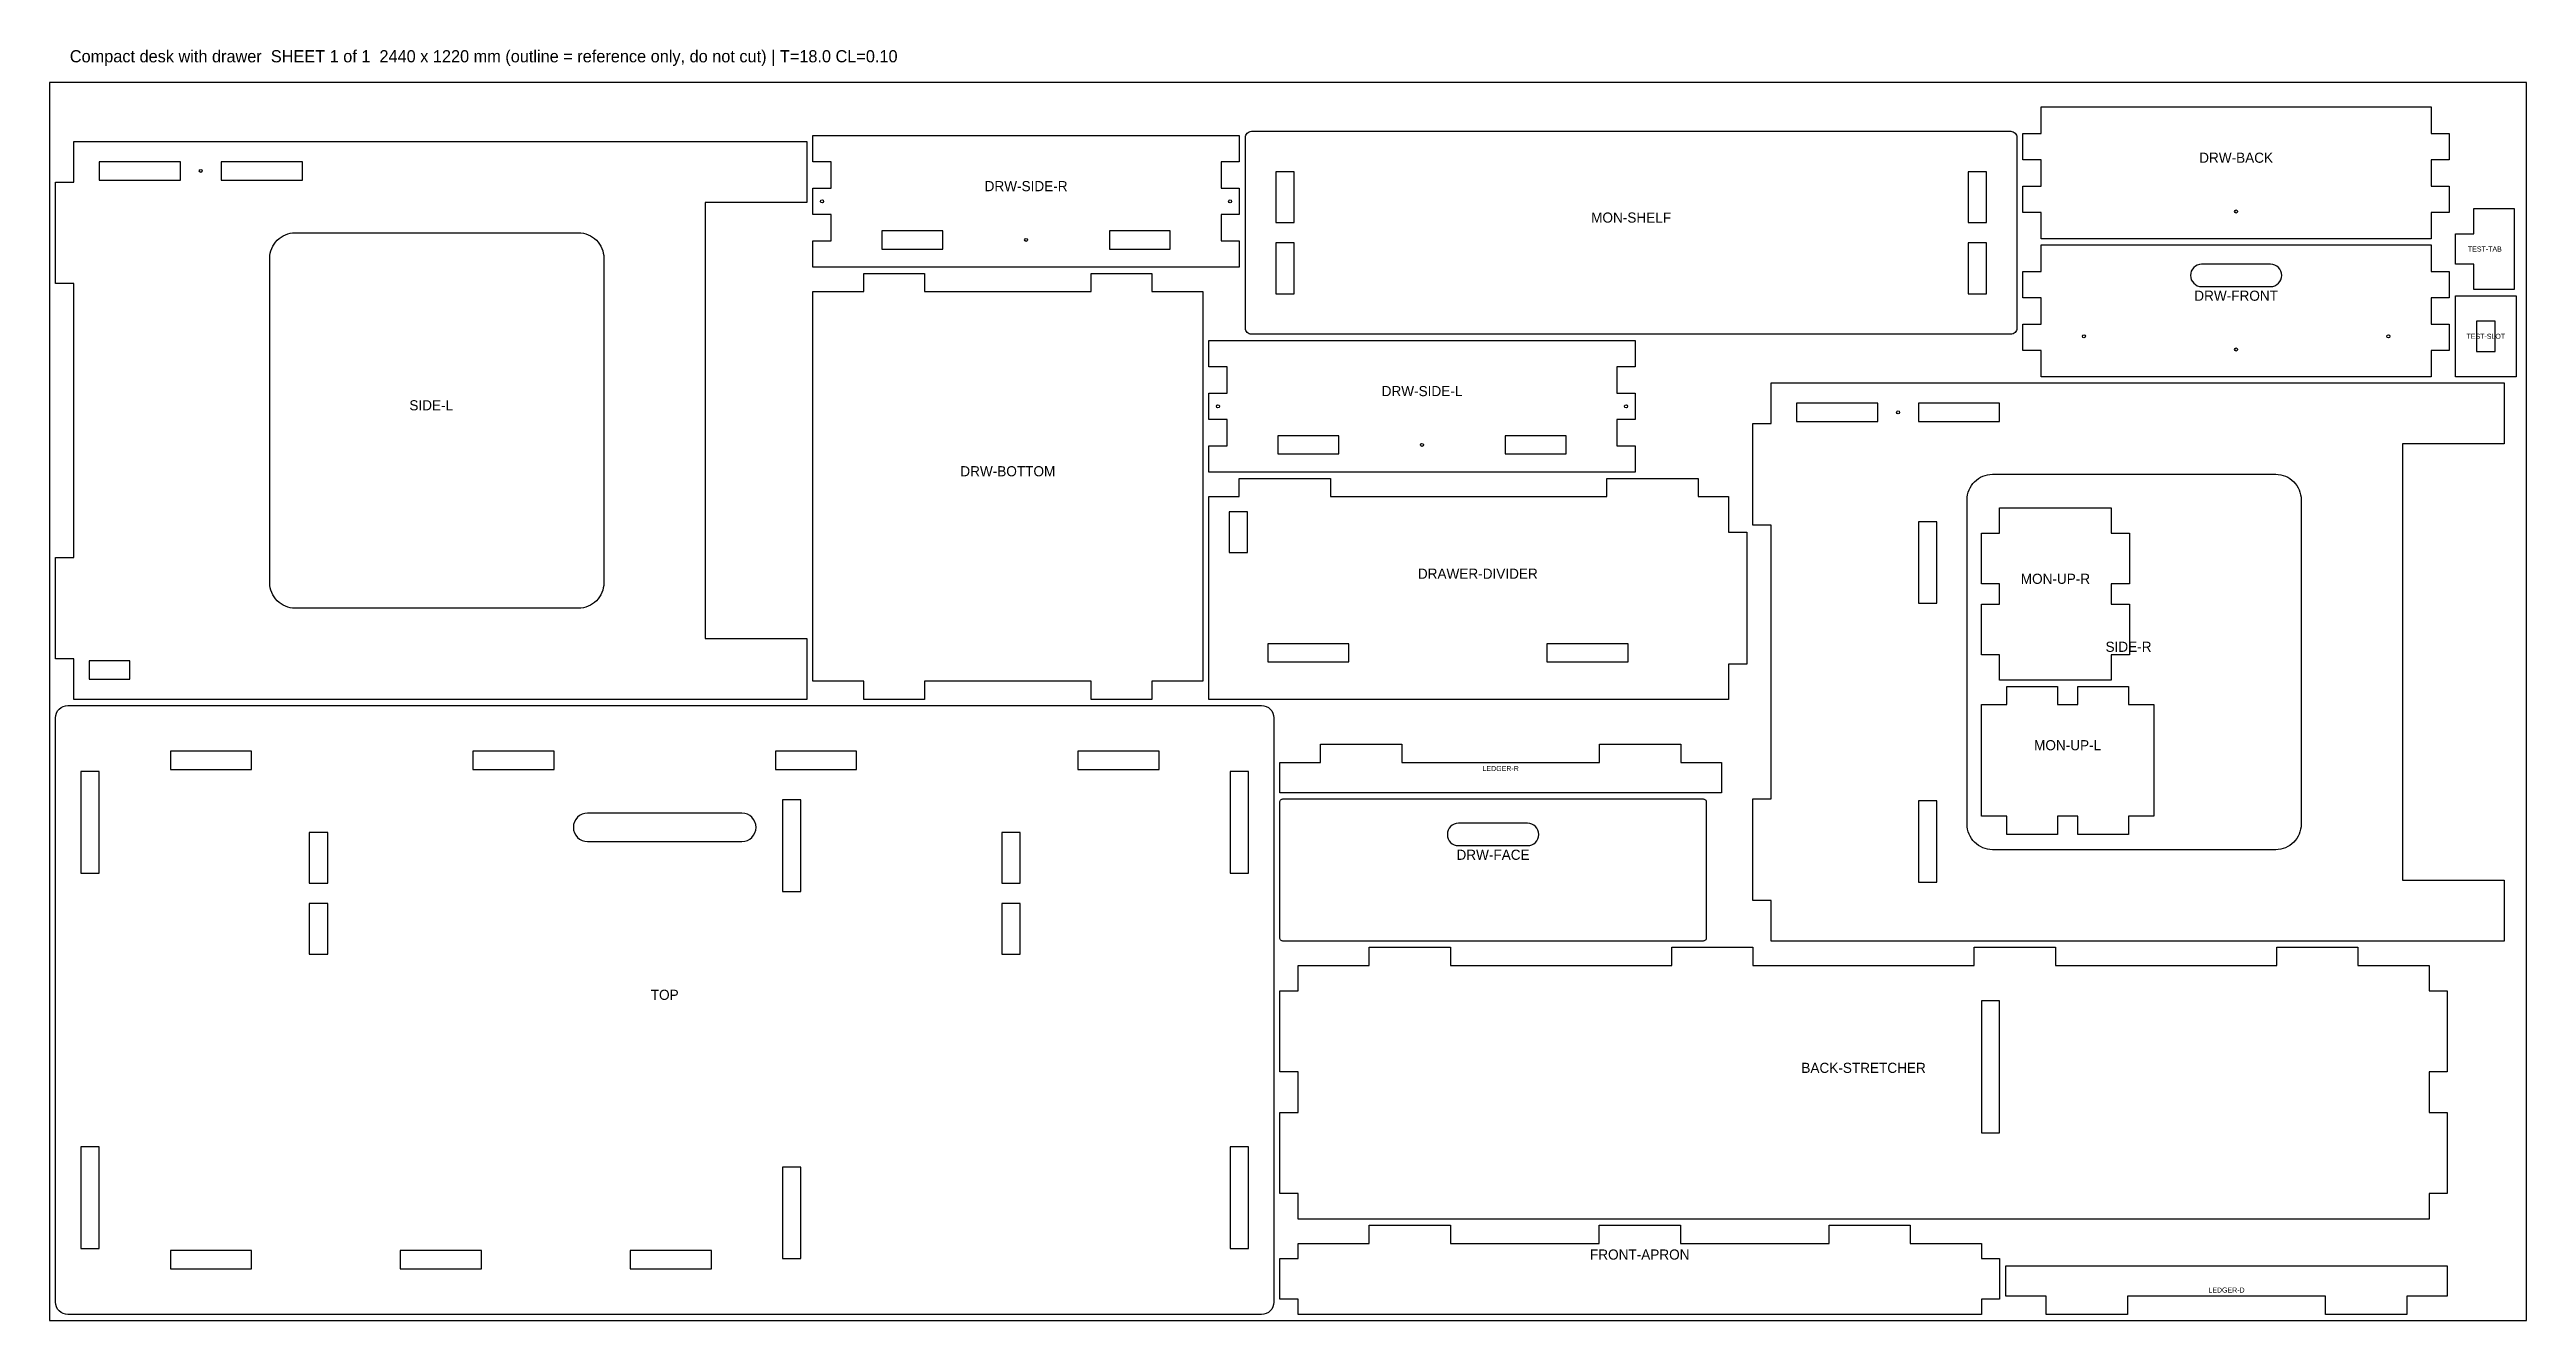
# Model space of a CAD drawing. Header units: millimetres. Extents: x 0 to 2440, y 0 to 1253.
import ezdxf
from ezdxf.enums import TextEntityAlignment as Align

# ---------------------------------------------------------------- set-up
doc = ezdxf.new("R2010")
doc.units = ezdxf.units.MM
doc.layers.add('CUT', color=1, linetype='Continuous')
doc.layers.add('LABELS', color=5, linetype='Continuous')

msp = doc.modelspace()

# ---------------------------------------------------------------- linework, layer by layer
at = {"layer": 'CUT'}
for points in [[(1962, 1066), (1962, 1092), (1944, 1092), (1944, 1118), (1962, 1118), (1962, 1144), (1944, 1144), (1944, 1170), (1962, 1170), (1962, 1196), (2346, 1196), (2346, 1170), (2364, 1170), (2364, 1144), (2346, 1144), (2346, 1118), (2364, 1118), (2364, 1092), (2346, 1092), (2346, 1066)], [(1938, 978), (1937.9, 976.8), (1937.5, 975.7), (1937, 974.7), (1936.2, 973.8), (1935.3, 973), (1934.3, 972.5), (1933.2, 972.1), (1932, 972), (1184, 972), (1182.8, 972.1), (1181.7, 972.5), (1180.7, 973), (1179.8, 973.8), (1179, 974.7), (1178.5, 975.7), (1178.1, 976.8), (1178, 978), (1178, 1166), (1178.1, 1167.2), (1178.5, 1168.3), (1179, 1169.3), (1179.8, 1170.2), (1180.7, 1171), (1181.7, 1171.5), (1182.8, 1171.9), (1184, 1172), (1932, 1172), (1933.2, 1171.9), (1934.3, 1171.5), (1935.3, 1171), (1936.2, 1170.2), (1937, 1169.3), (1937.5, 1168.3), (1937.9, 1167.2), (1938, 1166)], [(24, 652), (6, 652), (6, 752), (24, 752), (24, 1022), (6, 1022), (6, 1122), (24, 1122), (24, 1162), (746, 1162), (746, 1102), (646, 1102), (646, 672), (746, 672), (746, 612), (24, 612)], [(1154, 1064), (1172, 1064), (1172, 1038), (752, 1038), (752, 1064), (770, 1064), (770, 1090), (752, 1090), (752, 1116), (770, 1116), (770, 1142), (752, 1142), (752, 1168), (1172, 1168), (1172, 1142), (1154, 1142), (1154, 1116), (1172, 1116), (1172, 1090), (1154, 1090)], [(129, 1124), (129, 1142), (49, 1142), (49, 1124)], [(249.1, 1142), (169, 1142), (169, 1124), (249.1, 1124)], [(1208, 1082), (1226, 1082), (1226, 1132), (1208, 1132)], [(1908, 1132), (1890, 1132), (1890, 1082), (1908, 1082)], [(820, 1074), (820, 1056), (880, 1056), (880, 1074)], [(1104, 1074), (1044, 1074), (1044, 1056), (1104, 1056)], [(2388, 1096), (2428, 1096), (2428, 1016), (2388, 1016), (2388, 1041), (2370, 1041), (2370, 1071), (2388, 1071)], [(546, 1047), (546, 727), (545.9, 724.5), (545.5, 722.1), (544.9, 719.7), (544.1, 717.4), (543, 715.2), (541.8, 713.1), (540.3, 711.1), (538.7, 709.3), (536.9, 707.7), (534.9, 706.2), (532.8, 705), (530.6, 703.9), (528.3, 703.1), (525.9, 702.5), (523.5, 702.1), (521, 702), (242, 702), (239.5, 702.1), (237.1, 702.5), (234.7, 703.1), (232.4, 703.9), (230.2, 705), (228.1, 706.2), (226.1, 707.7), (224.3, 709.3), (222.7, 711.1), (221.2, 713.1), (220, 715.2), (218.9, 717.4), (218.1, 719.7), (217.5, 722.1), (217.1, 724.5), (217, 727), (217, 1047), (217.1, 1049.5), (217.5, 1051.9), (218.1, 1054.3), (218.9, 1056.6), (220, 1058.8), (221.2, 1060.9), (222.7, 1062.9), (224.3, 1064.7), (226.1, 1066.3), (228.1, 1067.8), (230.2, 1069), (232.4, 1070.1), (234.7, 1070.9), (237.1, 1071.5), (239.5, 1071.9), (242, 1072), (521, 1072), (523.5, 1071.9), (525.9, 1071.5), (528.3, 1070.9), (530.6, 1070.1), (532.8, 1069), (534.9, 1067.8), (536.9, 1066.3), (538.7, 1064.7), (540.3, 1062.9), (541.8, 1060.9), (543, 1058.8), (544.1, 1056.6), (544.9, 1054.3), (545.5, 1051.9), (545.9, 1049.5)], [(1226, 1012), (1226, 1062), (1208, 1062), (1208, 1012)], [(1890, 1062), (1890, 1012), (1908, 1012), (1908, 1062)], [(1962, 930), (1962, 956), (1944, 956), (1944, 982), (1962, 982), (1962, 1008), (1944, 1008), (1944, 1034), (1962, 1034), (1962, 1060), (2346, 1060), (2346, 1034), (2364, 1034), (2364, 1008), (2346, 1008), (2346, 982), (2364, 982), (2364, 956), (2346, 956), (2346, 930)], [(1026, 612), (1026, 630), (862, 630), (862, 612), (802, 612), (802, 630), (752, 630), (752, 1014), (802, 1014), (802, 1032), (862, 1032), (862, 1014), (1026, 1014), (1026, 1032), (1086, 1032), (1086, 1014), (1136, 1014), (1136, 630), (1086, 630), (1086, 612)], [(2430, 930), (2370, 930), (2370, 1010), (2430, 1010)], [(2390.9, 985), (2390.9, 955), (2409.1, 955), (2409.1, 985)], [(1544, 862), (1562, 862), (1562, 836), (1142, 836), (1142, 862), (1160, 862), (1160, 888), (1142, 888), (1142, 914), (1160, 914), (1160, 940), (1142, 940), (1142, 966), (1562, 966), (1562, 940), (1544, 940), (1544, 914), (1562, 914), (1562, 888), (1544, 888)], [(1678, 414), (1678, 514), (1696, 514), (1696, 784), (1678, 784), (1678, 884), (1696, 884), (1696, 924), (2418, 924), (2418, 864), (2318, 864), (2318, 434), (2418, 434), (2418, 374), (1696, 374), (1696, 414)], [(1801, 904), (1721, 904), (1721, 886), (1801, 886)], [(1841, 904), (1841, 886), (1921, 886), (1921, 904)], [(1210, 872), (1210, 854), (1270, 854), (1270, 872)], [(1494, 872), (1434, 872), (1434, 854), (1494, 854)], [(1172, 830), (1262, 830), (1262, 812), (1534, 812), (1534, 830), (1624, 830), (1624, 812), (1654, 812), (1654, 777), (1672, 777), (1672, 647), (1654, 647), (1654, 612), (1142, 612), (1142, 812), (1172, 812)], [(2218, 809), (2218, 489), (2217.9, 486.5), (2217.5, 484.1), (2216.9, 481.7), (2216.1, 479.4), (2215, 477.2), (2213.8, 475.1), (2212.3, 473.1), (2210.7, 471.3), (2208.9, 469.7), (2206.9, 468.2), (2204.8, 467), (2202.6, 465.9), (2200.3, 465.1), (2197.9, 464.5), (2195.5, 464.1), (2193, 464), (1914, 464), (1911.5, 464.1), (1909.1, 464.5), (1906.7, 465.1), (1904.4, 465.9), (1902.2, 467), (1900.1, 468.2), (1898.1, 469.7), (1896.3, 471.3), (1894.7, 473.1), (1893.2, 475.1), (1892, 477.2), (1890.9, 479.4), (1890.1, 481.7), (1889.5, 484.1), (1889.1, 486.5), (1889, 489), (1889, 809), (1889.1, 811.5), (1889.5, 813.9), (1890.1, 816.3), (1890.9, 818.6), (1892, 820.8), (1893.2, 822.9), (1894.7, 824.9), (1896.3, 826.7), (1898.1, 828.3), (1900.1, 829.8), (1902.2, 831), (1904.4, 832.1), (1906.7, 832.9), (1909.1, 833.5), (1911.5, 833.9), (1914, 834), (2193, 834), (2195.5, 833.9), (2197.9, 833.5), (2200.3, 832.9), (2202.6, 832.1), (2204.8, 831), (2206.9, 829.8), (2208.9, 828.3), (2210.7, 826.7), (2212.3, 824.9), (2213.8, 822.9), (2215, 820.8), (2216.1, 818.6), (2216.9, 816.3), (2217.5, 813.9), (2217.9, 811.5)], [(1162, 757), (1180, 757), (1180, 797), (1162, 797)], [(1841, 707), (1859, 707), (1859, 787), (1841, 787)], [(2031, 656), (2031, 631), (1921, 631), (1921, 656), (1903, 656), (1903, 706), (1921, 706), (1921, 726), (1903, 726), (1903, 776), (1921, 776), (1921, 801), (2031, 801), (2031, 776), (2049, 776), (2049, 726), (2031, 726), (2031, 706), (2049, 706), (2049, 656)], [(1200, 667), (1200, 649), (1280, 649), (1280, 667)], [(1555, 667), (1475, 667), (1475, 649), (1555, 649)], [(39, 632), (79, 632), (79, 650), (39, 650)], [(1928, 497), (1903, 497), (1903, 607), (1928, 607), (1928, 625), (1978, 625), (1978, 607), (1998, 607), (1998, 625), (2048, 625), (2048, 607), (2073, 607), (2073, 497), (2048, 497), (2048, 479), (1998, 479), (1998, 497), (1978, 497), (1978, 479), (1928, 479)], [(18, 6), (15.7, 6.2), (13.4, 6.9), (11.3, 8), (9.5, 9.5), (8, 11.3), (6.9, 13.4), (6.2, 15.7), (6, 18), (6, 594), (6.2, 596.3), (6.9, 598.6), (8, 600.7), (9.5, 602.5), (11.3, 604), (13.4, 605.1), (15.7, 605.8), (18, 606), (1194, 606), (1196.3, 605.8), (1198.6, 605.1), (1200.7, 604), (1202.5, 602.5), (1204, 600.7), (1205.1, 598.6), (1205.8, 596.3), (1206, 594), (1206, 18), (1205.8, 15.7), (1205.1, 13.4), (1204, 11.3), (1202.5, 9.5), (1200.7, 8), (1198.6, 6.9), (1196.3, 6.2), (1194, 6)], [(1527, 568), (1607, 568), (1607, 550), (1647, 550), (1647, 520), (1212, 520), (1212, 550), (1252, 550), (1252, 568), (1332, 568), (1332, 550), (1527, 550)], [(49, 440.9), (49, 541), (30.9, 541), (30.9, 440.9)], [(199.1, 561), (119, 561), (119, 543), (199.1, 543)], [(497.1, 543), (497.1, 561), (416.9, 561), (416.9, 543)], [(715, 543), (795, 543), (795, 561), (715, 561)], [(1013, 561), (1013, 543), (1093, 543), (1093, 561)], [(1163, 541), (1163, 440.9), (1181, 440.9), (1181, 541)], [(740, 422.9), (740, 513), (722, 513), (722, 422.9)], [(1632, 377), (1631.9, 376.4), (1631.8, 375.9), (1631.5, 375.3), (1631.1, 374.9), (1630.7, 374.5), (1630.1, 374.2), (1629.6, 374.1), (1629, 374), (1215, 374), (1214.4, 374.1), (1213.9, 374.2), (1213.3, 374.5), (1212.9, 374.9), (1212.5, 375.3), (1212.2, 375.9), (1212.1, 376.4), (1212, 377), (1212, 511), (1212.1, 511.6), (1212.2, 512.1), (1212.5, 512.7), (1212.9, 513.1), (1213.3, 513.5), (1213.9, 513.8), (1214.4, 513.9), (1215, 514), (1629, 514), (1629.6, 513.9), (1630.1, 513.8), (1630.7, 513.5), (1631.1, 513.1), (1631.5, 512.7), (1631.8, 512.1), (1631.9, 511.6), (1632, 511)], [(1859, 431.9), (1859, 512), (1841, 512), (1841, 431.9)], [(255.9, 430.9), (274.1, 430.9), (274.1, 481.1), (255.9, 481.1)], [(956, 481.1), (938, 481.1), (938, 430.9), (956, 430.9)], [(274.1, 360.9), (274.1, 411.1), (255.9, 411.1), (255.9, 360.9)], [(938, 411.1), (938, 360.9), (956, 360.9), (956, 411.1)], [(1230, 245), (1212, 245), (1212, 325), (1230, 325), (1230, 350), (1300, 350), (1300, 368), (1380, 368), (1380, 350), (1598, 350), (1598, 368), (1678, 368), (1678, 350), (1896, 350), (1896, 368), (1976, 368), (1976, 350), (2194, 350), (2194, 368), (2274, 368), (2274, 350), (2344, 350), (2344, 325), (2362, 325), (2362, 245), (2344, 245), (2344, 205), (2362, 205), (2362, 125), (2344, 125), (2344, 100), (1230, 100), (1230, 125), (1212, 125), (1212, 205), (1230, 205)], [(1921, 315.1), (1903, 315.1), (1903, 184.9), (1921, 184.9)], [(49, 171.1), (30.9, 171.1), (30.9, 71), (49, 71)], [(1163, 71), (1181, 71), (1181, 171.1), (1163, 171.1)], [(740, 151.1), (722, 151.1), (722, 61), (740, 61)], [(1212, 61), (1230, 61), (1230, 76), (1300, 76), (1300, 94), (1380, 94), (1380, 76), (1526.5, 76), (1526.5, 94), (1606.5, 94), (1606.5, 76), (1753, 76), (1753, 94), (1833, 94), (1833, 76), (1903, 76), (1903, 61), (1921, 61), (1921, 21), (1903, 21), (1903, 6), (1230, 6), (1230, 21), (1212, 21)], [(119, 51), (199.1, 51), (199.1, 69), (119, 69)], [(345.4, 69), (345.4, 51), (425.6, 51), (425.6, 69)], [(652, 69), (572, 69), (572, 51), (652, 51)], [(2322, 6), (2242, 6), (2242, 24), (2047, 24), (2047, 6), (1967, 6), (1967, 24), (1927, 24), (1927, 54), (2362, 54), (2362, 24), (2322, 24)]]:
    msp.add_lwpolyline(points, close=True, dxfattribs=at)
for points in [[(2120, 1019), (2188, 1019, 1), (2188, 1041), (2120, 1041, 1)], [(530, 472), (682, 472, 1), (682, 500), (530, 500, 1)], [(1388, 468), (1456, 468, 1), (1456, 490), (1388, 490, 1)]]:
    msp.add_lwpolyline(points, format="xyb", close=True, dxfattribs=at)
for centre in [(149, 1133), (761, 1103), (1163, 1103), (2154, 1093), (962, 1065), (2004, 970), (2154, 957), (2304, 970), (1151, 901), (1553, 901), (1821, 895), (1352, 863)]:
    msp.add_circle(centre, 1.5, dxfattribs=at)
at = {"layer": 'LABELS'}
msp.add_lwpolyline([(0, 0), (2440, 0), (2440, 1220), (0, 1220)], close=True, dxfattribs=at)

# ---------------------------------------------------------------- texts
msp.add_text('Compact desk with drawer  SHEET 1 of 1  2440 x 1220 mm (outline = reference only, do not cut) | T=18.0 CL=0.10', height=12, dxfattribs=at).set_placement((20, 1240))
for s, height, p in [('DRW-BACK', 10, (2154, 1146)), ('DRW-SIDE-R', 10, (962, 1118)), ('MON-SHELF', 10, (1558, 1087)), ('TEST-TAB', 5, (2399, 1056)), ('DRW-FRONT', 10, (2154, 1010)), ('TEST-SLOT', 5, (2400, 970)), ('SIDE-L', 10, (376, 902)), ('DRW-SIDE-L', 10, (1352, 916)), ('DRW-BOTTOM', 10, (944, 837)), ('DRAWER-DIVIDER', 10, (1407, 736)), ('MON-UP-R', 10, (1976, 731)), ('SIDE-R', 10, (2048, 664)), ('MON-UP-L', 10, (1988, 567)), ('LEDGER-R', 5, (1429.5, 544)), ('DRW-FACE', 10, (1422, 459)), ('TOP', 10, (606, 321)), ('BACK-STRETCHER', 10, (1787, 249)), ('FRONT-APRON', 10, (1566.5, 65)), ('LEDGER-D', 5, (2144.5, 30))]:
    msp.add_text(s, height=height, dxfattribs=at).set_placement(p, align=Align.MIDDLE_CENTER)

doc.saveas('drawing.dxf')
